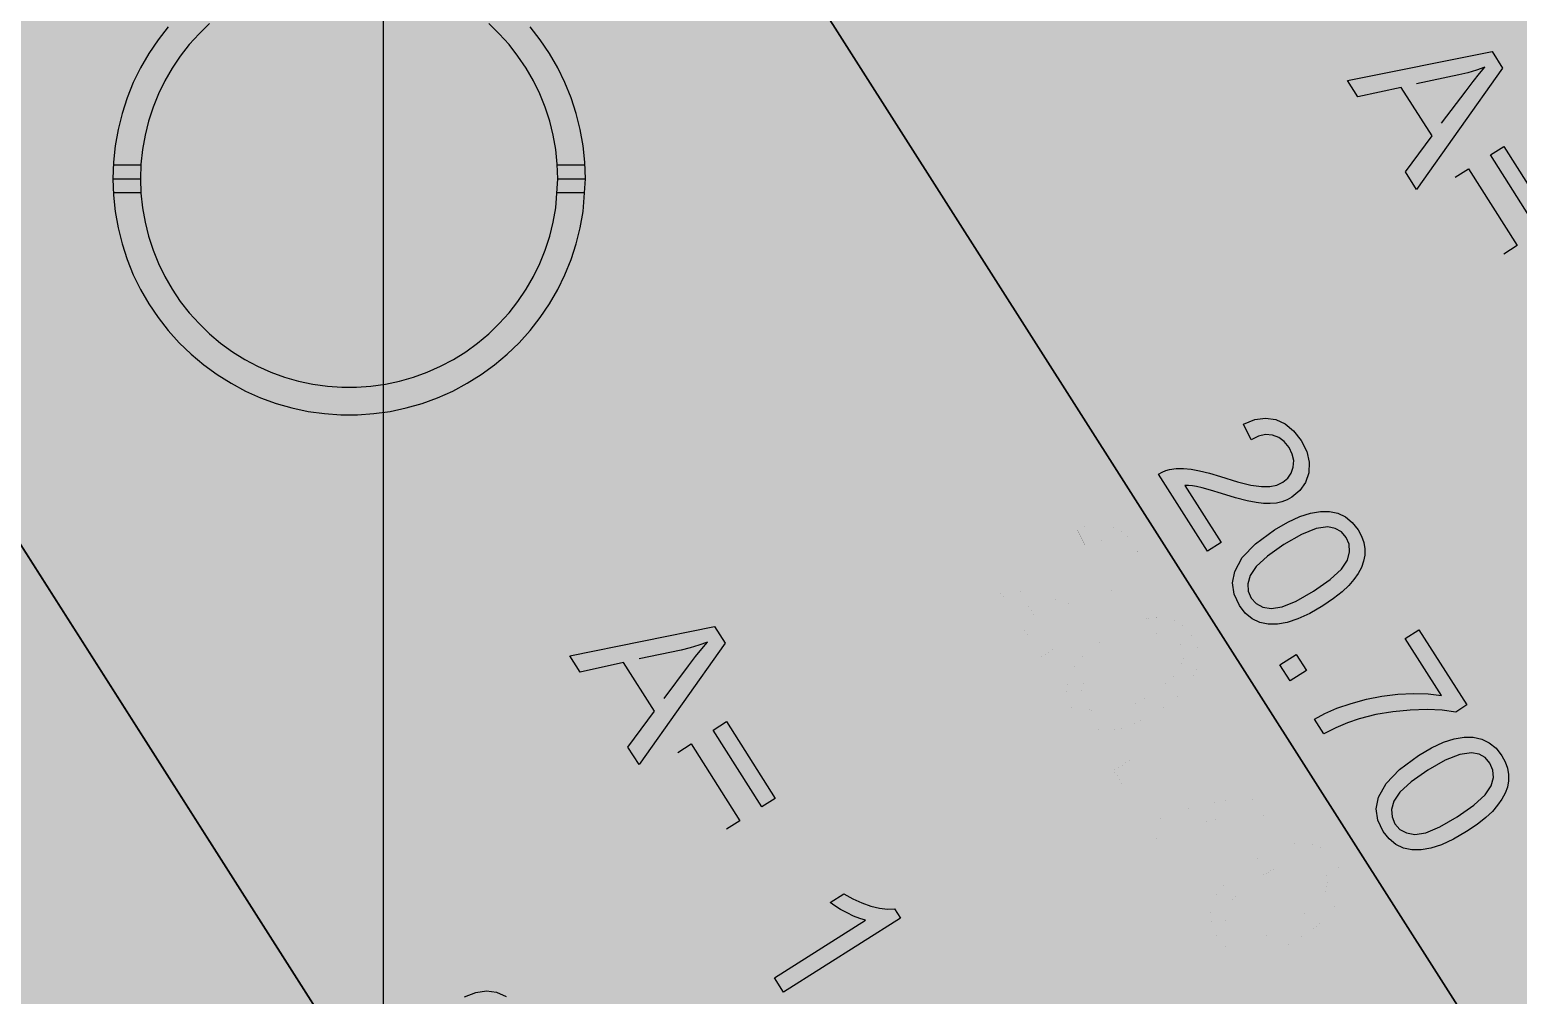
# Model space of a CAD drawing. Extents: x -5280327 to 29700, y -3925683 to 5564800.
# Drawn here: x 18608.2 to 19031.2, y 4885.4 to 5159.8 of the extents above; entities that cross this region are included whole.
import ezdxf

# ---------------------------------------------------------------- set-up
doc = ezdxf.new("R2010")
doc.units = 0
doc.linetypes.add('6', pattern=[2640.874023, 1320.437012, -1320.437012])
doc.layers.get('0').update_dxf_attribs({"linetype": 'CONTINUOUS'})
for name, color, linetype in [('31_PREDIOS_TOTAL', 7, 'CONTINUOUS'), ('CIRCULO', 7, 'CONTINUOUS'), ('LOTES', 7, 'CONTINUOUS')]:
    doc.layers.add(name, color=color, linetype=linetype)

msp = doc.modelspace()

# ---------------------------------------------------------------- linework, layer by layer
at = {"color": 7, "linetype": '6', "const_width": 10343.08}
msp.add_lwpolyline([(0, 29405.62), (24528.32, 0)], dxfattribs=at)
msp.add_lwpolyline([(0, 29405.62), (24528.32, 0)], dxfattribs=at)
at = {"layer": '31_PREDIOS_TOTAL', "color": 7, "const_width": 0.00153}
for points in [[(18899.63, 4984.08), (18895.73, 4981.6), (18881.82, 5003.43), (18881.82, 5003.43), (18882.81, 5004.02), (18883.85, 5004.46), (18884.94, 5004.76), (18884.94, 5004.76), (18886.85, 5005.03), (18888.88, 5005.07), (18891.04, 5004.88), (18891.04, 5004.88), (18893.45, 5004.44), (18896.24, 5003.74), (18899.42, 5002.76), (18899.42, 5002.76), (18904.2, 5001.3), (18908.08, 5000.36), (18911.05, 4999.94), (18911.05, 4999.94), (18913.41, 4999.96), (18915.44, 5000.37), (18917.14, 5001.15), (18917.14, 5001.15), (18918.54, 5002.31), (18919.53, 5003.75), (18920.1, 5005.47), (18920.1, 5005.47), (18920.22, 5007.32), (18919.82, 5009.17), (18918.9, 5011.02), (18918.9, 5011.02), (18917.54, 5012.71), (18915.96, 5013.9), (18914.16, 5014.58), (18914.16, 5014.58), (18912.21, 5014.72), (18910.21, 5014.28), (18908.15, 5013.27), (18905.93, 5017.71), (18905.93, 5017.71), (18909.14, 5018.98), (18912.19, 5019.42), (18915.09, 5019.01), (18915.09, 5019.01), (18917.77, 5017.8), (18920.18, 5015.82), (18922.31, 5013.06), (18922.31, 5013.06), (18923.9, 5009.93), (18924.62, 5006.86), (18924.47, 5003.86), (18924.47, 5003.86), (18923.55, 5001.11), (18921.96, 4998.8), (18919.7, 4996.93), (18919.7, 4996.93), (18918.33, 4996.18), (18916.86, 4995.62), (18915.28, 4995.25), (18915.28, 4995.25), (18913.56, 4995.09), (18911.65, 4995.13), (18909.54, 4995.38), (18909.54, 4995.38), (18906.97, 4995.9), (18903.71, 4996.75), (18899.74, 4997.93), (18899.74, 4997.93), (18896.55, 4998.91), (18894.17, 4999.59), (18892.6, 4999.97), (18892.6, 4999.97), (18891.45, 5000.16), (18890.36, 5000.26), (18889.31, 5000.28), (18899.63, 4984.08)], [(18914.79, 4987.62), (18914.79, 4987.62), (18918.53, 4989.82), (18921.93, 4991.41), (18924.99, 4992.42), (18924.99, 4992.42), (18927.78, 4992.89), (18930.38, 4992.87), (18932.78, 4992.35), (18932.78, 4992.35), (18934.95, 4991.31), (18936.87, 4989.73), (18938.53, 4987.6), (18938.53, 4987.6), (18939.49, 4985.82), (18940.13, 4984.04), (18940.43, 4982.25), (18940.43, 4982.25), (18940.41, 4980.47), (18940.09, 4978.71), (18939.45, 4976.97), (18939.45, 4976.97), (18938.52, 4975.25), (18937.32, 4973.52), (18935.84, 4971.8), (18935.84, 4971.8), (18933.95, 4970.01), (18931.51, 4968.11), (18928.51, 4966.08), (18928.51, 4966.08), (18924.8, 4963.9), (18921.42, 4962.31), (18918.36, 4961.3), (18918.36, 4961.3), (18915.57, 4960.82), (18912.97, 4960.84), (18910.57, 4961.35), (18910.57, 4961.35), (18908.39, 4962.39), (18906.46, 4963.98), (18904.79, 4966.12), (18904.79, 4966.12), (18903.29, 4969.32), (18902.84, 4972.55), (18903.44, 4975.8), (18903.44, 4975.8), (18905.61, 4979.74), (18909.39, 4983.68), (18914.79, 4987.62)], [(18917.45, 4983.45), (18912.76, 4980.17), (18909.56, 4977.24), (18907.83, 4974.66), (18907.83, 4974.66), (18907.2, 4972.33), (18907.3, 4970.2), (18908.13, 4968.24), (18908.13, 4968.24), (18909.55, 4966.67), (18911.45, 4965.68), (18913.82, 4965.27), (18913.82, 4965.27), (18916.9, 4965.74), (18920.91, 4967.4), (18925.85, 4970.25), (18925.85, 4970.25), (18930.55, 4973.54), (18933.76, 4976.47), (18935.48, 4979.06), (18935.48, 4979.06), (18936.1, 4981.38), (18935.98, 4983.53), (18935.14, 4985.51), (18935.14, 4985.51), (18933.77, 4987.08), (18932.04, 4988.06), (18929.93, 4988.46), (18929.93, 4988.46), (18926.61, 4987.98), (18922.45, 4986.31), (18917.45, 4983.45)], [(18951.89, 4956.77), (18955.79, 4959.25), (18969.4, 4937.87), (18966.25, 4935.86), (18966.25, 4935.86), (18962.43, 4936.37), (18958.13, 4936.56), (18953.34, 4936.43), (18953.34, 4936.43), (18948.38, 4935.95), (18943.55, 4935.12), (18938.85, 4933.93), (18938.85, 4933.93), (18935.54, 4932.83), (18932.18, 4931.42), (18928.77, 4929.7), (18926.12, 4933.87), (18926.12, 4933.87), (18929.03, 4935.44), (18932.49, 4936.93), (18936.52, 4938.33), (18936.52, 4938.33), (18940.86, 4939.53), (18945.31, 4940.39), (18949.84, 4940.91), (18949.84, 4940.91), (18954.27, 4941.11), (18958.38, 4941), (18962.19, 4940.59), (18951.89, 4956.77)], [(18916.29, 4949.31), (18920.91, 4952.25), (18923.85, 4947.63), (18919.23, 4944.69), (18916.29, 4949.31)], [(18955.64, 4923.47), (18955.64, 4923.47), (18959.38, 4925.66), (18962.78, 4927.26), (18965.84, 4928.27), (18965.84, 4928.27), (18968.64, 4928.73), (18971.23, 4928.71), (18973.63, 4928.19), (18973.63, 4928.19), (18975.81, 4927.16), (18977.72, 4925.57), (18979.38, 4923.44), (18979.38, 4923.44), (18980.34, 4921.67), (18980.98, 4919.88), (18981.28, 4918.1), (18981.28, 4918.1), (18981.26, 4916.32), (18980.94, 4914.56), (18980.3, 4912.82), (18980.3, 4912.82), (18979.38, 4911.09), (18978.17, 4909.36), (18976.7, 4907.64), (18976.7, 4907.64), (18974.8, 4905.85), (18972.36, 4903.95), (18969.36, 4901.92), (18969.36, 4901.92), (18965.65, 4899.75), (18962.27, 4898.15), (18959.21, 4897.14), (18959.21, 4897.14), (18956.42, 4896.67), (18953.82, 4896.69), (18951.42, 4897.2), (18951.42, 4897.2), (18949.24, 4898.23), (18947.31, 4899.82), (18945.65, 4901.96), (18945.65, 4901.96), (18944.14, 4905.16), (18943.69, 4908.39), (18944.29, 4911.65), (18944.29, 4911.65), (18946.46, 4915.58), (18950.25, 4919.52), (18955.64, 4923.47)], [(18958.3, 4919.3), (18953.61, 4916.02), (18950.41, 4913.08), (18948.68, 4910.5), (18948.68, 4910.5), (18948.06, 4908.18), (18948.16, 4906.04), (18948.98, 4904.08), (18948.98, 4904.08), (18950.4, 4902.51), (18952.3, 4901.52), (18954.68, 4901.11), (18954.68, 4901.11), (18957.75, 4901.58), (18961.76, 4903.24), (18966.71, 4906.09), (18966.71, 4906.09), (18971.4, 4909.38), (18974.61, 4912.31), (18976.33, 4914.9), (18976.33, 4914.9), (18976.95, 4917.22), (18976.84, 4919.37), (18975.99, 4921.35), (18975.99, 4921.35), (18974.63, 4922.92), (18972.89, 4923.9), (18970.79, 4924.3), (18970.79, 4924.3), (18967.46, 4923.82), (18963.3, 4922.16), (18958.3, 4919.3)]]:
    msp.add_lwpolyline(points, dxfattribs=at)
at = {"layer": '31_PREDIOS_TOTAL', "color": 7}
for points in [[(18982.68, 5145.36, 33030.86), (19023.81, 5153.65, 33030.86), (19026.8, 5148.94, 33030.86), (19002.33, 5114.42, 33030.86), (18999.16, 5119.4, 33030.86), (19006.73, 5129.62, 33030.86), (18997.95, 5143.44, 33030.86), (18985.63, 5140.72, 33030.86), (18982.68, 5145.36, 33030.86)], [(19009.43, 5133.23, 33030.86), (19016.4, 5142.49, 33030.86), (19016.4, 5142.49, 33030.86), (19018.41, 5145.12, 33030.86), (19020.2, 5147.35, 33030.86), (19021.77, 5149.19, 33030.86), (19021.77, 5149.19, 33030.86), (19019.35, 5148.33, 33030.86), (19016.87, 5147.59, 33030.86), (19014.32, 5146.97, 33030.86), (19002.32, 5144.44, 33030.86)], [(19037.22, 5102.42, 33030.86), (19023.36, 5124.25, 33030.86), (19027.15, 5126.66, 33030.86), (19041.01, 5104.83, 33030.86), (19037.22, 5102.42, 33030.86)], [(19013.32, 5117.88, 33030.86), (19017.11, 5120.29, 33030.86), (19030.97, 5098.46, 33030.86), (19027.18, 5096.05, 33030.86)], [(18946.83, 5014.14, 33030.86), (18942.94, 5011.66, 33030.86), (18929.03, 5033.49, 33030.86), (18929.03, 5033.49, 33030.86), (18930.02, 5034.08, 33030.86), (18931.06, 5034.52, 33030.86), (18932.15, 5034.81, 33030.86), (18932.15, 5034.81, 33030.86), (18934.05, 5035.09, 33030.86), (18936.09, 5035.13, 33030.86), (18938.24, 5034.94, 33030.86), (18938.24, 5034.94, 33030.86), (18940.66, 5034.5, 33030.86), (18943.45, 5033.8, 33030.86), (18946.63, 5032.82, 33030.86), (18946.63, 5032.82, 33030.86), (18951.41, 5031.36, 33030.86), (18955.28, 5030.42, 33030.86), (18958.26, 5030, 33030.86), (18958.26, 5030, 33030.86), (18960.62, 5030.02, 33030.86), (18962.64, 5030.43, 33030.86), (18964.34, 5031.21, 33030.86), (18964.34, 5031.21, 33030.86), (18965.74, 5032.37, 33030.86), (18966.73, 5033.81, 33030.86), (18967.31, 5035.53, 33030.86), (18967.31, 5035.53, 33030.86), (18967.43, 5037.38, 33030.86), (18967.02, 5039.23, 33030.86), (18966.11, 5041.08, 33030.86), (18966.11, 5041.08, 33030.86), (18964.75, 5042.77, 33030.86), (18963.17, 5043.96, 33030.86), (18961.36, 5044.64, 33030.86), (18961.36, 5044.64, 33030.86), (18959.42, 5044.78, 33030.86), (18957.42, 5044.34, 33030.86), (18955.36, 5043.32, 33030.86), (18953.14, 5047.77, 33030.86), (18953.14, 5047.77, 33030.86), (18956.35, 5049.04, 33030.86), (18959.4, 5049.48, 33030.86), (18962.3, 5049.07, 33030.86), (18962.3, 5049.07, 33030.86), (18964.98, 5047.86, 33030.86), (18967.39, 5045.88, 33030.86), (18969.52, 5043.12, 33030.86), (18969.52, 5043.12, 33030.86), (18971.11, 5039.99, 33030.86), (18971.82, 5036.92, 33030.86), (18971.68, 5033.92, 33030.86), (18971.68, 5033.92, 33030.86), (18970.76, 5031.17, 33030.86), (18969.17, 5028.86, 33030.86), (18966.91, 5026.98, 33030.86), (18966.91, 5026.98, 33030.86), (18965.53, 5026.24, 33030.86), (18964.06, 5025.68, 33030.86), (18962.49, 5025.31, 33030.86), (18962.49, 5025.31, 33030.86), (18960.77, 5025.15, 33030.86), (18958.86, 5025.19, 33030.86), (18956.74, 5025.44, 33030.86), (18956.74, 5025.44, 33030.86), (18954.18, 5025.96, 33030.86), (18950.92, 5026.81, 33030.86), (18946.95, 5027.99, 33030.86), (18946.95, 5027.99, 33030.86), (18943.76, 5028.97, 33030.86), (18941.38, 5029.65, 33030.86), (18939.8, 5030.03, 33030.86), (18939.8, 5030.03, 33030.86), (18938.66, 5030.22, 33030.86), (18937.56, 5030.32, 33030.86), (18936.52, 5030.34, 33030.86), (18946.83, 5014.14, 33030.86)], [(18962, 5017.68, 33030.86), (18962, 5017.68, 33030.86), (18965.74, 5019.87, 33030.86), (18969.13, 5021.47, 33030.86), (18972.2, 5022.48, 33030.86), (18972.2, 5022.48, 33030.86), (18974.99, 5022.95, 33030.86), (18977.59, 5022.92, 33030.86), (18979.99, 5022.41, 33030.86), (18979.99, 5022.41, 33030.86), (18982.16, 5021.37, 33030.86), (18984.08, 5019.79, 33030.86), (18985.74, 5017.66, 33030.86), (18985.74, 5017.66, 33030.86), (18986.7, 5015.88, 33030.86), (18987.33, 5014.1, 33030.86), (18987.64, 5012.31, 33030.86), (18987.64, 5012.31, 33030.86), (18987.62, 5010.53, 33030.86), (18987.29, 5008.77, 33030.86), (18986.66, 5007.03, 33030.86), (18986.66, 5007.03, 33030.86), (18985.73, 5005.31, 33030.86), (18984.53, 5003.58, 33030.86), (18983.05, 5001.86, 33030.86), (18983.05, 5001.86, 33030.86), (18981.16, 5000.07, 33030.86), (18978.71, 4998.16, 33030.86), (18975.72, 4996.14, 33030.86), (18975.72, 4996.14, 33030.86), (18972, 4993.96, 33030.86), (18968.62, 4992.37, 33030.86), (18965.57, 4991.36, 33030.86), (18965.57, 4991.36, 33030.86), (18962.78, 4990.88, 33030.86), (18960.18, 4990.9, 33030.86), (18957.77, 4991.41, 33030.86), (18957.77, 4991.41, 33030.86), (18955.59, 4992.45, 33030.86), (18953.67, 4994.04, 33030.86), (18952, 4996.18, 33030.86), (18952, 4996.18, 33030.86), (18950.5, 4999.38, 33030.86), (18950.05, 5002.61, 33030.86), (18950.65, 5005.86, 33030.86), (18950.65, 5005.86, 33030.86), (18952.82, 5009.8, 33030.86), (18956.6, 5013.74, 33030.86), (18962, 5017.68, 33030.86)], [(18964.65, 5013.51, 33030.86), (18959.97, 5010.23, 33030.86), (18956.76, 5007.3, 33030.86), (18955.04, 5004.72, 33030.86), (18955.04, 5004.72, 33030.86), (18954.41, 5002.39, 33030.86), (18954.51, 5000.26, 33030.86), (18955.34, 4998.3, 33030.86), (18955.34, 4998.3, 33030.86), (18956.76, 4996.73, 33030.86), (18958.66, 4995.74, 33030.86), (18961.03, 4995.33, 33030.86), (18961.03, 4995.33, 33030.86), (18964.11, 4995.8, 33030.86), (18968.12, 4997.46, 33030.86), (18973.06, 5000.31, 33030.86), (18973.06, 5000.31, 33030.86), (18977.76, 5003.6, 33030.86), (18980.97, 5006.53, 33030.86), (18982.69, 5009.11, 33030.86), (18982.69, 5009.11, 33030.86), (18983.3, 5011.44, 33030.86), (18983.19, 5013.59, 33030.86), (18982.35, 5015.57, 33030.86), (18982.35, 5015.57, 33030.86), (18980.98, 5017.14, 33030.86), (18979.24, 5018.12, 33030.86), (18977.14, 5018.52, 33030.86), (18977.14, 5018.52, 33030.86), (18973.82, 5018.04, 33030.86), (18969.66, 5016.37, 33030.86), (18964.65, 5013.51, 33030.86)], [(18761.73, 4981.92, 33030.86), (18802.86, 4990.22, 33030.86), (18805.85, 4985.5, 33030.86), (18781.38, 4950.98, 33030.86), (18778.21, 4955.96, 33030.86), (18785.78, 4966.18, 33030.86), (18777, 4980, 33030.86), (18764.68, 4977.28, 33030.86), (18761.73, 4981.92, 33030.86)], [(18999.1, 4986.83, 33030.86), (19002.99, 4989.31, 33030.86), (19016.61, 4967.93, 33030.86), (19013.46, 4965.92, 33030.86), (19013.46, 4965.92, 33030.86), (19009.64, 4966.43, 33030.86), (19005.34, 4966.62, 33030.86), (19000.55, 4966.49, 33030.86), (19000.55, 4966.49, 33030.86), (18995.59, 4966.01, 33030.86), (18990.76, 4965.18, 33030.86), (18986.05, 4963.99, 33030.86), (18986.05, 4963.99, 33030.86), (18982.75, 4962.89, 33030.86), (18979.39, 4961.48, 33030.86), (18975.98, 4959.76, 33030.86), (18973.33, 4963.93, 33030.86), (18973.33, 4963.93, 33030.86), (18976.23, 4965.5, 33030.86), (18979.7, 4966.99, 33030.86), (18983.72, 4968.39, 33030.86), (18983.72, 4968.39, 33030.86), (18988.07, 4969.59, 33030.86), (18992.51, 4970.45, 33030.86), (18997.05, 4970.97, 33030.86), (18997.05, 4970.97, 33030.86), (19001.47, 4971.17, 33030.86), (19005.59, 4971.06, 33030.86), (19009.4, 4970.65, 33030.86), (18999.1, 4986.83, 33030.86)], [(18788.48, 4969.79, 33030.86), (18795.45, 4979.06, 33030.86), (18795.45, 4979.06, 33030.86), (18797.46, 4981.68, 33030.86), (18799.25, 4983.91, 33030.86), (18800.82, 4985.75, 33030.86), (18800.82, 4985.75, 33030.86), (18798.4, 4984.89, 33030.86), (18795.92, 4984.15, 33030.86), (18793.37, 4983.53, 33030.86), (18781.37, 4981, 33030.86)], [(18963.5, 4979.37, 33030.86), (18968.12, 4982.31, 33030.86), (18971.06, 4977.69, 33030.86), (18966.44, 4974.75, 33030.86), (18963.5, 4979.37, 33030.86)], [(18816.27, 4938.98, 33030.86), (18802.41, 4960.82, 33030.86), (18806.2, 4963.22, 33030.86), (18820.06, 4941.39, 33030.86), (18816.27, 4938.98, 33030.86)], [(19002.85, 4953.53, 33030.86), (19002.85, 4953.53, 33030.86), (19006.59, 4955.72, 33030.86), (19009.99, 4957.32, 33030.86), (19013.05, 4958.33, 33030.86), (19013.05, 4958.33, 33030.86), (19015.84, 4958.79, 33030.86), (19018.44, 4958.77, 33030.86), (19020.84, 4958.25, 33030.86), (19020.84, 4958.25, 33030.86), (19023.01, 4957.21, 33030.86), (19024.93, 4955.63, 33030.86), (19026.59, 4953.5, 33030.86), (19026.59, 4953.5, 33030.86), (19027.55, 4951.73, 33030.86), (19028.19, 4949.94, 33030.86), (19028.49, 4948.16, 33030.86), (19028.49, 4948.16, 33030.86), (19028.47, 4946.37, 33030.86), (19028.15, 4944.61, 33030.86), (19027.51, 4942.88, 33030.86), (19027.51, 4942.88, 33030.86), (19026.58, 4941.15, 33030.86), (19025.38, 4939.42, 33030.86), (19023.9, 4937.7, 33030.86), (19023.9, 4937.7, 33030.86), (19022.01, 4935.91, 33030.86), (19019.57, 4934.01, 33030.86), (19016.57, 4931.98, 33030.86), (19016.57, 4931.98, 33030.86), (19012.86, 4929.81, 33030.86), (19009.47, 4928.21, 33030.86), (19006.42, 4927.2, 33030.86), (19006.42, 4927.2, 33030.86), (19003.63, 4926.73, 33030.86), (19001.03, 4926.75, 33030.86), (18998.63, 4927.26, 33030.86), (18998.63, 4927.26, 33030.86), (18996.45, 4928.29, 33030.86), (18994.52, 4929.88, 33030.86), (18992.85, 4932.02, 33030.86), (18992.85, 4932.02, 33030.86), (18991.35, 4935.22, 33030.86), (18990.9, 4938.45, 33030.86), (18991.5, 4941.71, 33030.86), (18991.5, 4941.71, 33030.86), (18993.67, 4945.64, 33030.86), (18997.45, 4949.58, 33030.86), (19002.85, 4953.53, 33030.86)], [(18792.37, 4954.45, 33030.86), (18796.16, 4956.85, 33030.86), (18810.02, 4935.02, 33030.86), (18806.23, 4932.61, 33030.86)], [(19005.51, 4949.36, 33030.86), (19000.82, 4946.08, 33030.86), (18997.62, 4943.14, 33030.86), (18995.89, 4940.56, 33030.86), (18995.89, 4940.56, 33030.86), (18995.26, 4938.24, 33030.86), (18995.36, 4936.1, 33030.86), (18996.19, 4934.14, 33030.86), (18996.19, 4934.14, 33030.86), (18997.61, 4932.57, 33030.86), (18999.51, 4931.58, 33030.86), (19001.88, 4931.17, 33030.86), (19001.88, 4931.17, 33030.86), (19004.96, 4931.64, 33030.86), (19008.97, 4933.3, 33030.86), (19013.91, 4936.15, 33030.86), (19013.91, 4936.15, 33030.86), (19018.61, 4939.44, 33030.86), (19021.82, 4942.37, 33030.86), (19023.54, 4944.96, 33030.86), (19023.54, 4944.96, 33030.86), (19024.16, 4947.28, 33030.86), (19024.04, 4949.43, 33030.86), (19023.2, 4951.41, 33030.86), (19023.2, 4951.41, 33030.86), (19021.83, 4952.98, 33030.86), (19020.1, 4953.96, 33030.86), (19017.99, 4954.36, 33030.86), (19017.99, 4954.36, 33030.86), (19014.67, 4953.88, 33030.86), (19010.51, 4952.22, 33030.86), (19005.51, 4949.36, 33030.86)], [(18822.44, 4886.29, 33030.86), (18819.86, 4890.35, 33030.86), (18845.73, 4906.77, 33030.86), (18845.73, 4906.77, 33030.86), (18844.12, 4907.26, 33030.86), (18842.37, 4907.95, 33030.86), (18840.49, 4908.84, 33030.86), (18840.49, 4908.84, 33030.86), (18838.67, 4909.83, 33030.86), (18837.06, 4910.81, 33030.86), (18835.68, 4911.78, 33030.86), (18839.61, 4914.28, 33030.86), (18839.61, 4914.28, 33030.86), (18842.13, 4912.83, 33030.86), (18844.69, 4911.66, 33030.86), (18847.27, 4910.78, 33030.86), (18847.27, 4910.78, 33030.86), (18849.75, 4910.2, 33030.86), (18851.98, 4909.94, 33030.86), (18853.98, 4909.98, 33030.86), (18855.64, 4907.36, 33030.86), (18822.44, 4886.29, 33030.86)], [(18731.76, 4885, 33030.86), (18734.97, 4886.27, 33030.86), (18738.03, 4886.71, 33030.86), (18740.92, 4886.3, 33030.86), (18740.92, 4886.3, 33030.86), (18743.6, 4885.09, 33030.86)]]:
    msp.add_polyline3d(points, dxfattribs=at)
at = {"layer": '@NUMEROS DE LOTES', "color": 7, "const_width": 9.98}
for points in [[(18694.65, 5091.18), (18648.95, 5091.18), (18648.95, 5091.18), (18649.83, 5095.61), (18651.42, 5099.85), (18653.72, 5103.92), (18653.72, 5103.92), (18657.15, 5108.14), (18662.13, 5112.83), (18668.66, 5118), (18668.66, 5118), (18672.59, 5121.05), (18675.44, 5123.57), (18677.22, 5125.56), (18677.22, 5125.56), (18678.26, 5127.25), (18678.89, 5128.88), (18679.09, 5130.46), (18679.09, 5130.46), (18678.89, 5132.05), (18678.27, 5133.47), (18677.24, 5134.74), (18677.24, 5134.74), (18675.9, 5135.73), (18674.35, 5136.32), (18672.59, 5136.52), (18672.59, 5136.52), (18670.76, 5136.31), (18669.17, 5135.7), (18667.82, 5134.68), (18667.82, 5134.68), (18666.72, 5133.15), (18665.89, 5130.99), (18665.33, 5128.21), (18650.07, 5129.45), (18650.07, 5129.45), (18650.83, 5133.42), (18651.93, 5136.77), (18653.36, 5139.49), (18653.36, 5139.49), (18655.17, 5141.71), (18657.43, 5143.55), (18660.11, 5145.02), (18660.11, 5145.02), (18663.39, 5146.09), (18667.41, 5146.74), (18672.17, 5146.95), (18672.17, 5146.95), (18677.14, 5146.75), (18681.31, 5146.14), (18684.69, 5145.12), (18684.69, 5145.12), (18687.45, 5143.68), (18689.8, 5141.8), (18691.72, 5139.49), (18691.72, 5139.49), (18693.14, 5136.86), (18693.99, 5134.02), (18694.28, 5130.98), (18694.28, 5130.98), (18693.95, 5127.69), (18692.97, 5124.5), (18691.34, 5121.41), (18691.34, 5121.41), (18688.85, 5118.26), (18685.29, 5114.92), (18680.66, 5111.38), (18680.66, 5111.38), (18677.94, 5109.47), (18675.89, 5107.99), (18674.51, 5106.93), (18674.51, 5106.93), (18673.42, 5106), (18672.2, 5104.89), (18670.87, 5103.6), (18694.65, 5103.6), (18694.65, 5091.18)], [(18727.34, 5101.43), (18699.59, 5101.43), (18699.59, 5113.96), (18727.34, 5146.95), (18740.62, 5146.95), (18740.62, 5113.25), (18747.5, 5113.25), (18747.5, 5101.43), (18740.62, 5101.43), (18740.62, 5091.18), (18727.34, 5091.18), (18727.34, 5101.43)], [(18727.34, 5130.49), (18712.68, 5113.25), (18727.34, 5113.25), (18727.34, 5130.49)]]:
    msp.add_lwpolyline(points, dxfattribs=at)
at = {"layer": 'CIRCULO', "color": 7}
for points in [[(18647.57, 5160.65, 33030.86), (18644.68, 5156.96, 33030.86), (18642.06, 5153.07, 33030.86), (18639.72, 5149.01, 33030.86), (18637.66, 5144.8, 33030.86), (18635.91, 5140.46, 33030.86), (18634.46, 5136, 33030.86), (18633.32, 5131.45, 33030.86), (18632.51, 5126.84, 33030.86), (18632.02, 5122.18, 33030.86), (18631.86, 5117.49, 33030.86), (18632.02, 5112.81, 33030.86), (18632.51, 5108.15, 33030.86), (18633.32, 5103.54, 33030.86), (18634.46, 5098.99, 33030.86), (18635.91, 5094.53, 33030.86), (18637.66, 5090.19, 33030.86), (18639.72, 5085.97, 33030.86), (18642.06, 5081.92, 33030.86), (18644.68, 5078.03, 33030.86), (18647.57, 5074.34, 33030.86), (18650.7, 5070.86, 33030.86), (18654.07, 5067.6, 33030.86), (18657.66, 5064.59, 33030.86), (18661.45, 5061.83, 33030.86), (18665.43, 5059.35, 33030.86), (18669.57, 5057.15, 33030.86), (18673.85, 5055.24, 33030.86), (18678.25, 5053.64, 33030.86), (18682.75, 5052.35, 33030.86), (18687.34, 5051.37, 33030.86), (18691.98, 5050.72, 33030.86), (18696.65, 5050.4, 33030.86), (18701.34, 5050.4, 33030.86), (18706.02, 5050.72, 33030.86), (18710.66, 5051.37, 33030.86), (18715.24, 5052.35, 33030.86), (18719.74, 5053.64, 33030.86), (18724.15, 5055.24, 33030.86), (18728.43, 5057.15, 33030.86), (18732.57, 5059.35, 33030.86), (18736.54, 5061.83, 33030.86), (18740.33, 5064.59, 33030.86), (18743.92, 5067.6, 33030.86), (18747.29, 5070.86, 33030.86), (18750.43, 5074.34, 33030.86), (18753.31, 5078.03, 33030.86), (18755.94, 5081.92, 33030.86), (18758.28, 5085.97, 33030.86), (18760.33, 5090.19, 33030.86), (18762.09, 5094.53, 33030.86), (18763.54, 5098.99, 33030.86), (18764.67, 5103.54, 33030.86), (18765.48, 5108.15, 33030.86), (18766.14, 5117.49, 33030.86)], [(18659.31, 5161.57, 33030.86), (18656.34, 5158.69, 33030.86), (18653.57, 5155.62, 33030.86), (18651.02, 5152.35, 33030.86), (18648.7, 5148.92, 33030.86), (18646.63, 5145.34, 33030.86), (18644.82, 5141.62, 33030.86), (18643.27, 5137.78, 33030.86), (18641.99, 5133.84, 33030.86), (18640.99, 5129.82, 33030.86), (18640.27, 5125.75, 33030.86), (18639.84, 5121.63, 33030.86), (18639.69, 5117.49, 33030.86), (18639.84, 5113.36, 33030.86), (18640.27, 5109.24, 33030.86), (18640.99, 5105.16, 33030.86), (18641.99, 5101.15, 33030.86), (18643.27, 5097.21, 33030.86), (18644.82, 5093.37, 33030.86), (18646.63, 5089.65, 33030.86), (18648.7, 5086.07, 33030.86), (18651.02, 5082.63, 33030.86), (18653.57, 5079.37, 33030.86), (18656.34, 5076.3, 33030.86), (18659.31, 5073.42, 33030.86), (18662.48, 5070.76, 33030.86), (18665.83, 5068.33, 33030.86), (18669.34, 5066.13, 33030.86), (18673, 5064.19, 33030.86), (18676.78, 5062.51, 33030.86), (18680.67, 5061.09, 33030.86), (18684.65, 5059.95, 33030.86), (18688.7, 5059.09, 33030.86), (18692.8, 5058.51, 33030.86), (18696.93, 5058.22, 33030.86), (18701.07, 5058.22, 33030.86), (18705.2, 5058.51, 33030.86), (18709.3, 5059.09, 33030.86), (18713.34, 5059.95, 33030.86), (18717.32, 5061.09, 33030.86), (18721.21, 5062.51, 33030.86), (18725, 5064.19, 33030.86), (18728.65, 5066.13, 33030.86), (18732.16, 5068.33, 33030.86), (18735.51, 5070.76, 33030.86), (18738.68, 5073.42, 33030.86), (18741.66, 5076.3, 33030.86), (18744.43, 5079.37, 33030.86), (18746.98, 5082.63, 33030.86), (18749.29, 5086.07, 33030.86), (18751.36, 5089.65, 33030.86), (18753.18, 5093.37, 33030.86), (18754.73, 5097.21, 33030.86), (18756.01, 5101.15, 33030.86), (18757.01, 5105.16, 33030.86), (18757.73, 5109.24, 33030.86), (18758.3, 5117.49, 33030.86)], [(18758.3, 5117.49, 33030.86), (18758.16, 5121.63, 33030.86), (18757.73, 5125.75, 33030.86), (18757.01, 5129.82, 33030.86), (18756.01, 5133.84, 33030.86), (18754.73, 5137.78, 33030.86), (18753.18, 5141.62, 33030.86), (18751.36, 5145.34, 33030.86), (18749.29, 5148.92, 33030.86), (18746.98, 5152.35, 33030.86), (18744.43, 5155.62, 33030.86), (18741.66, 5158.69, 33030.86), (18738.68, 5161.57, 33030.86)], [(18766.14, 5117.49, 33030.86), (18765.97, 5122.18, 33030.86), (18765.48, 5126.84, 33030.86), (18764.67, 5131.45, 33030.86), (18763.54, 5136, 33030.86), (18762.09, 5140.46, 33030.86), (18760.33, 5144.8, 33030.86), (18758.28, 5149.01, 33030.86), (18755.94, 5153.07, 33030.86), (18753.31, 5156.96, 33030.86), (18750.43, 5160.65, 33030.86)], [(18631.97, 5121.41, 33030.86), (18639.82, 5121.41, 33030.86)], [(18758.17, 5121.41, 33030.86), (18766.02, 5121.41, 33030.86)], [(18631.86, 5117.49, 33030.86), (18639.69, 5117.49, 33030.86)], [(18758.3, 5117.49, 33030.86), (18766.14, 5117.49, 33030.86)], [(18631.97, 5113.58, 33030.86), (18639.82, 5113.58, 33030.86)], [(18758.17, 5113.58, 33030.86), (18766.02, 5113.58, 33030.86)]]:
    msp.add_polyline3d(points, dxfattribs=at)
at = {"layer": 'Cuadricula Coordenadas', "color": 7}
msp.add_lwpolyline([(18708.8, 389.78), (18708.8, 12938.36)], dxfattribs=at)
at = {"layer": 'LOTES', "color": 7}
for points in [[(18961.02, 5476.12, 33030.86), (18740.07, 5312.68, 33030.86), (19175.55, 4628.77, 33030.86), (19397.35, 4790.86, 33030.86), (18961.02, 5476.12, 33030.86)], [(18740.07, 5312.68, 33030.86), (18519.12, 5149.24, 33030.86), (18953.75, 4466.67, 33030.86), (19175.55, 4628.77, 33030.86), (18740.07, 5312.68, 33030.86)], [(18740.07, 5312.68, 66061.73), (19573.34, 4004.06, 66061.73)], [(18519.12, 5149.24, 33030.86), (18298.17, 4985.8, 33030.86), (18731.94, 4304.58, 33030.86), (18953.75, 4466.67, 33030.86), (18519.12, 5149.24, 33030.86)], [(18519.12, 5149.24, 66061.73), (19358.58, 3830.9, 66061.73)]]:
    msp.add_polyline3d(points, dxfattribs=at)

doc.saveas('drawing.dxf')
